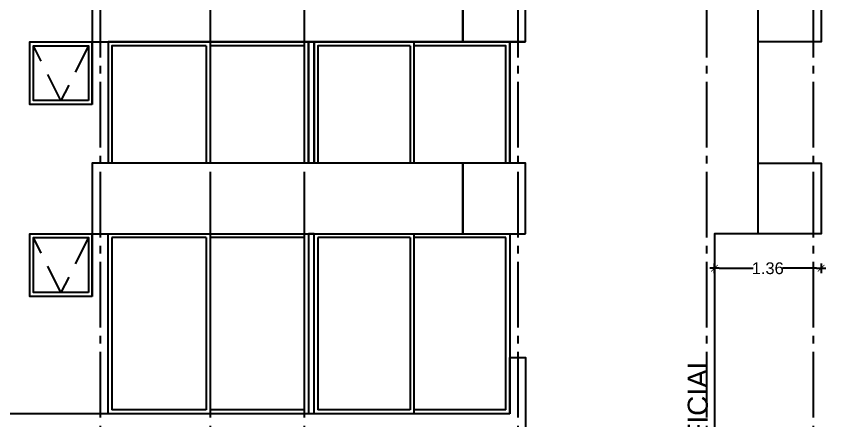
# Model space of a CAD drawing. Header units: millimetres. Extents: x 1217 to 2428, y 234 to 644.
# Drawn here: x 2012.74 to 2023.07, y 379.76 to 384.93 of the extents above; entities that cross this region are included whole.
import ezdxf

# ---------------------------------------------------------------- set-up
doc = ezdxf.new("R2010")
doc.units = ezdxf.units.MM
for name, pattern in [('ACAD_ISO04W100', [30, 24, -3, 0, -3]), ('HIDDEN', [0.375, 0.25, -0.125]), ('HIDDEN2', [0.1875, 0.125, -0.0625])]:
    doc.linetypes.add(name, pattern=pattern)
doc.layers.get('0').update_dxf_attribs({"lineweight": 5})
for name, color, linetype in [('0.1', 251, 'Continuous'), ('0.2', 2, 'Continuous'), ('0.3', 6, 'Continuous'), ('cortes', 30, 'Continuous'), ('Ejes', 8, 'Continuous'), ('Texto', 1, 'Continuous')]:
    doc.layers.add(name, color=color, linetype=linetype)
doc.styles.add('INTERARQ', font='arial.ttf')
doc.styles.get("Standard").update_dxf_attribs({"font": 'arial.ttf'})
doc.dimstyles.new('ESCALA_1-50', dxfattribs={"dimtxt": 0.15, "dimasz": 0.06, "dimexe": 0.18, "dimexo": 0.0625, "dimgap": 0, "dimtad": 0, "dimtih": 1, "dimtoh": 1, "dimzin": 0, "dimdsep": 46, "dimtxsty": 'INTERARQ', "dimblk": 'DIMTICK', "dimcen": 0, "dimse1": 1, "dimse2": 1, "dimclrd": 256, "dimclre": 1, "dimclrt": 2, "dimadec": 0, "dimazin": 0, "dimtfac": 4.5, "dimtofl": 0, "dimtmove": 2, "dimatfit": 3, "dimldrblk": 'DIMTICK', "dimfxl": 1, "dimtolj": 1, "dimtzin": 0, "dimarcsym": 0})

# ---------------------------------------------------------------- blocks, each defined once
blk = doc.blocks.new('DIMTICK')
at = {"color": 1}
for p, q in [((-1, 0), (1, 0)), ((0, 1), (0, -1))]:
    blk.add_line(p, q, dxfattribs=at)
at = {"color": 3, "const_width": 0.141}
blk.add_lwpolyline([(0.71, 0.71), (-0.71, -0.71)], dxfattribs=at)
blk = doc.blocks.new('*D1724')
at = {"layer": 'Defpoints', "color": 0, "ltscale": 3, "transparency": 16777216}
for p in [(2021.65, 382.151, 0), (2023.012, 382.151, 0), (2023.012, 381.709)]:
    blk.add_point(p, dxfattribs=at)
at = {"layer": 'Ejes', "lineweight": -2, "ltscale": 3, "transparency": 16777216}
for p, q in [((2021.71, 381.709), (2022.143, 381.709)), ((2022.952, 381.709), (2022.519, 381.709))]:
    blk.add_line(p, q, dxfattribs=at)
at = {"layer": 'Ejes', "lineweight": -2, "ltscale": 3, "transparency": 16777216, "xscale": 0.06, "yscale": 0.06, "zscale": 0.06, "rotation": 180}
blk.add_blockref('DIMTICK', (2021.65, 381.709), dxfattribs=at)
at = {"layer": 'Ejes', "lineweight": -2, "ltscale": 3, "transparency": 16777216, "xscale": 0.06, "yscale": 0.06, "zscale": 0.06}
blk.add_blockref('DIMTICK', (2023.012, 381.709), dxfattribs=at)
at = {"layer": 'Ejes', "color": 2, "ltscale": 3, "transparency": 16777216, "insert": (2022.331, 381.709), "char_height": 0.15, "attachment_point": 5, "style": 'INTERARQ'}
blk.add_mtext('\\A1;1.36', dxfattribs=at)

msp = doc.modelspace()

# ---------------------------------------------------------------- linework, layer by layer
at = {"layer": '0.1', "ltscale": 3}
for p, q in [((2015.16511, 382.10099, 0), (2013.96011, 382.10099, 0)), ((2013.96011, 382.10099, 0), (2013.96011, 379.90099, 0)), ((2016.42011, 382.10099, 0), (2015.21511, 382.10099, 0)), ((2016.42011, 379.90099, 0), (2016.42011, 382.10099, 0)), ((2017.76507, 382.10099, 0), (2016.59011, 382.10099, 0)), ((2016.59011, 382.10099, 0), (2016.59011, 379.90099, 0)), ((2018.99003, 382.10099, 0), (2017.81507, 382.10099, 0)), ((2018.99003, 379.90099, 0), (2018.99003, 382.10099, 0)), ((2015.16511, 379.90099, 0), (2013.96011, 379.90099, 0)), ((2016.42011, 379.90099, 0), (2015.21511, 379.90099, 0)), ((2017.76507, 379.90099, 0), (2016.59011, 379.90099, 0)), ((2018.99003, 379.90099, 0), (2017.81507, 379.90099, 0))]:
    msp.add_line(p, q, dxfattribs=at)
at = {"layer": '0.1', "ltscale": 3, "elevation": 0}
for points in [[(2022.21001, 385.50099), (2023.01204, 385.50099), (2023.01204, 384.60099), (2022.21001, 384.60099)], [(2016.47011, 383.05099), (2016.47011, 384.60099), (2013.91011, 384.60099), (2013.91011, 383.05099)], [(2015.16511, 384.55099), (2013.96011, 384.55099), (2013.96011, 383.05099)], [(2015.16511, 384.55099), (2015.16511, 383.05099)], [(2015.21511, 384.60099), (2015.21511, 383.05099)], [(2016.42011, 383.05099), (2016.42011, 384.55099), (2015.21511, 384.55099)], [(2019.04003, 383.05099), (2019.04003, 384.60099), (2016.54011, 384.60099), (2016.54011, 383.05099)], [(2017.76507, 384.55099), (2016.59011, 384.55099), (2016.59011, 383.05099)], [(2017.76507, 384.55099), (2017.76507, 383.05099)], [(2017.81507, 384.60099), (2017.81507, 383.05099)], [(2018.99003, 383.05099), (2018.99003, 384.55099), (2017.81507, 384.55099)], [(2023.01204, 384.60099), (2022.21001, 384.60099)], [(2022.21001, 383.05099), (2023.01204, 383.05099), (2023.01204, 382.15099), (2022.21001, 382.15099)], [(2015.21511, 382.15099), (2015.21511, 379.85099)], [(2017.81507, 382.15099), (2017.81507, 379.85099)], [(2023.01204, 382.15099), (2022.21001, 382.15099)], [(2015.16511, 382.10099), (2015.16511, 379.90099)], [(2017.76507, 382.10099), (2017.76507, 379.90099)]]:
    msp.add_lwpolyline(points, dxfattribs=at)
at = {"layer": '0.1', "linetype": 'HIDDEN2', "ltscale": 3, "elevation": 0}
for points in [[(2013.66011, 384.55099), (2013.31018, 383.85099), (2012.96026, 384.55099)], [(2013.66011, 382.10099), (2013.31018, 381.40099), (2012.96026, 382.10099)]]:
    msp.add_lwpolyline(points, dxfattribs=at)
at = {"layer": '0.2', "ltscale": 3, "elevation": 0}
for points in [[(2022.21001, 384.60099), (2022.21001, 384.60099), (2022.21001, 384.60099), (2022.21001, 387.05099)], [(2019.24003, 384.60099), (2019.24003, 385.50099), (2018.44007, 385.50099), (2018.44007, 384.60099), (2019.24003, 384.60099)], [(2013.71011, 383.80099), (2012.91026, 383.80099), (2012.91026, 384.60099), (2013.71011, 384.60099), (2013.71011, 383.80099)], [(2013.71011, 383.80099), (2013.71011, 384.60099)], [(2013.91011, 384.60099), (2013.91011, 383.05099)], [(2016.54011, 383.05099), (2016.54011, 384.60099), (2016.47011, 384.60099), (2016.47011, 383.05099)], [(2019.24003, 384.60099), (2019.04003, 384.60099), (2019.04003, 383.05099)], [(2022.21003, 382.15099), (2022.21003, 382.15099), (2022.21003, 382.15099), (2022.21001, 384.60099)], [(2019.24003, 382.15099), (2019.24003, 383.05099), (2018.44007, 383.05099), (2018.44007, 382.15099), (2019.24003, 382.15099)], [(2013.71011, 381.35099), (2012.91026, 381.35099), (2012.91026, 382.15099), (2013.71011, 382.15099), (2013.71011, 381.35099)], [(2013.71011, 381.35099), (2013.71011, 382.15099)], [(2013.91011, 379.85099), (2013.91011, 382.15099), (2019.04003, 382.15099), (2019.04003, 379.85099)], [(2016.54011, 379.85099), (2016.54011, 382.15099), (2016.47011, 382.15099), (2016.47011, 379.85099)], [(2022.21001, 382.15099), (2021.64986, 382.15099), (2021.64986, 376.45099)]]:
    msp.add_lwpolyline(points, dxfattribs=at)
for points in [[(2013.66011, 383.85099), (2012.96026, 383.85099), (2012.96026, 384.55099), (2013.66011, 384.55099)], [(2013.66011, 381.40099), (2012.96026, 381.40099), (2012.96026, 382.10099), (2013.66011, 382.10099)]]:
    msp.add_lwpolyline(points, close=True, dxfattribs=at)
at = {"layer": '0.2', "linetype": 'HIDDEN', "ltscale": 3, "elevation": 0}
msp.add_lwpolyline([(2021.64986, 382.15099), (2021.64986, 376.17099)], dxfattribs=at)
at = {"layer": '0.3', "ltscale": 3, "elevation": 0}
for points in [[(2018.44007, 385.50099), (2013.71011, 385.50099), (2013.71011, 384.60099), (2018.44007, 384.60099)], [(2018.44007, 383.05099), (2013.71011, 383.05099), (2013.71011, 382.15099), (2018.44007, 382.15099)]]:
    msp.add_lwpolyline(points, close=True, dxfattribs=at)
at = {"layer": 'cortes', "ltscale": 3}
msp.add_line((2019.04003, 379.85099, 0), (1987.26592, 379.85099, 0), dxfattribs=at)
at = {"layer": 'cortes', "ltscale": 3, "elevation": 0}
msp.add_lwpolyline([(2019.04003, 379.85099), (2019.04003, 380.57099), (2019.24003, 380.57099), (2019.24003, 379.67099)], dxfattribs=at)
at = {"layer": 'Ejes', "linetype": 'ACAD_ISO04W100', "ltscale": 0.035, "elevation": 0}
for points in [[(2013.81012, 394.44247), (2013.81012, 372.97406)], [(2013.81012, 394.44247), (2013.81012, 372.97405)], [(2015.21297, 394.44247), (2015.21297, 372.97406)], [(2015.21298, 394.44247), (2015.21298, 372.97405)], [(2016.41341, 394.44247), (2016.41341, 372.97406)], [(2016.41342, 394.44247), (2016.41342, 372.97405)], [(2019.14009, 394.44247), (2019.14009, 372.97406)], [(2021.55007, 394.44247), (2021.55007, 372.97405)], [(2022.91213, 394.44247), (2022.91213, 372.97405)]]:
    msp.add_lwpolyline(points, dxfattribs=at)

# ---------------------------------------------------------------- texts
at = {"layer": 'Texto', "insert": (2021.43915, 379.35689, 0), "char_height": 0.256, "width": 6.1519049, "attachment_point": 5, "rotation": 90}
msp.add_mtext('LINEA OFICIAL', dxfattribs=at)

# ---------------------------------------------------------------- dimensions: what is measured, and where the dimension line sits
at = {"layer": 'Ejes', "ltscale": 3}
dim = msp.add_linear_dim(base=(2023.01204, 381.70886, 0), p1=(2021.64986, 382.15099, 0), p2=(2023.01204, 382.15099, 0), dimstyle='ESCALA_1-50', dxfattribs=at)
dim.commit()
dim.dimension.update_dxf_attribs({"geometry": '*D1724', "text_midpoint": (2022.33095, 381.70886, 0)})

doc.saveas('drawing.dxf')
